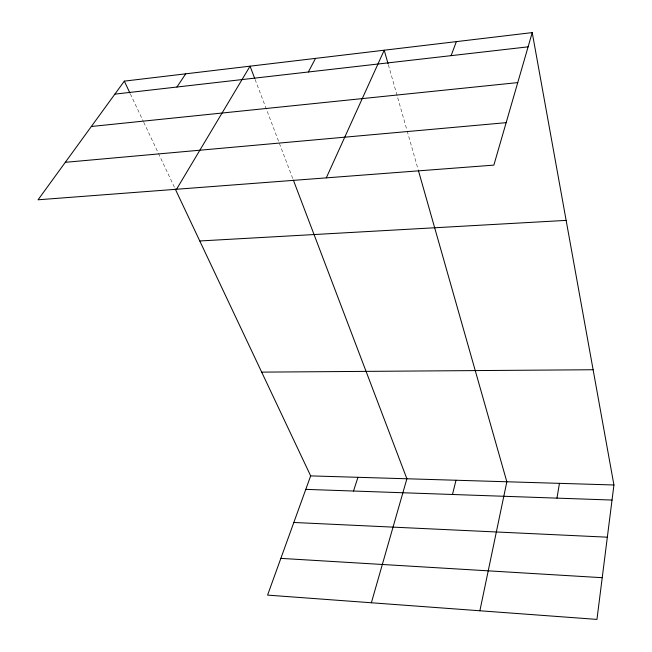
<?xml version="1.0" encoding="UTF-8"?>
<svg xmlns="http://www.w3.org/2000/svg" width="652" height="652" viewBox="0 0 652 652"><rect width="100%" height="100%" fill="white"/><g stroke="black" fill="none" stroke-linecap="round" stroke-linejoin="round"><path stroke-width="0.49" stroke-dasharray="3.26 2.44" d="M130.359 93.929L143.301 121.337M143.733 122.25L157.98 152.438M158.412 153.35L174.834 188.151M255.103 79.487L293.001 179.17M388.38 64.85L406.913 130.082M407.19 131.052L418.176 169.716"/><path stroke-width="0.98" d="M532.219 32.6L493.866 165.119L38.069 199.789L124.32 81.133L532.219 32.6L613.931 484.982L596.955 619.4L267.573 595.113L310.662 475.887L175.266 189.064M556.955 498.128L559.449 483.352M479.88 610.769L506.84 481.771L418.445 170.685M452.48 494.485L456.017 480.247M371.371 602.766L406.889 478.772L293.359 180.115M353.506 491.029L357.964 477.305M451.102 55.656L456.359 41.622M326.285 177.866L384.215 50.212L388.103 63.872M308.347 71.989L315.527 58.378M176.545 189.251L250.05 66.17L254.745 78.533M176.936 87.026L185.706 73.831M114.874 94.132L528.096 46.846M91.345 126.488L517.745 82.6M65.306 162.315L506.148 122.666M199.765 240.971L566.14 220.384M261.68 372.129L593.116 369.741M310.662 475.887L613.931 484.982M305.788 489.367L612.032 500.051M293.824 522.472L607.338 537.183M280.849 558.373L602.22 577.696M124.32 81.133L129.927 93.008"/></g></svg>
